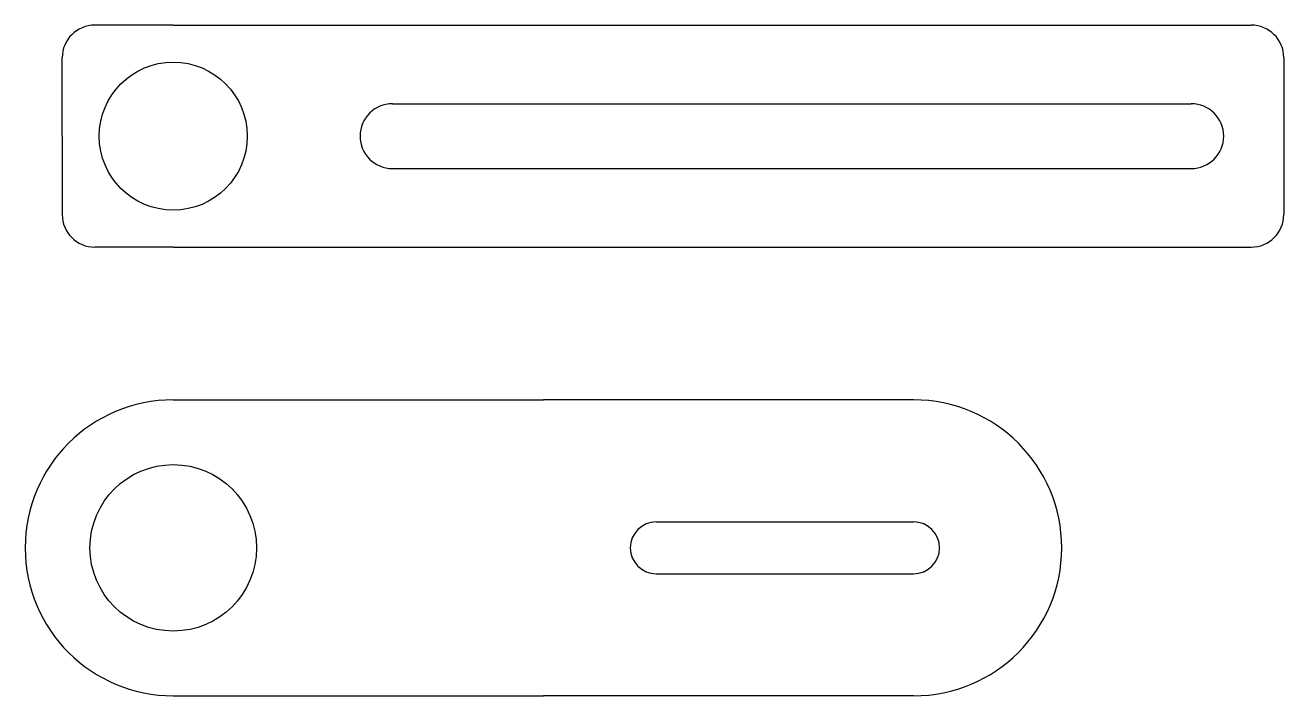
# Model space of a CAD drawing. Header units: millimetres. Extents: x 463.3 to 531.3, y 243.6 to 279.9.
import ezdxf

# ---------------------------------------------------------------- set-up
doc = ezdxf.new("R2010")
doc.units = ezdxf.units.MM
doc.layers.add('FLEX STAFFA', color=7, linetype='Continuous')

msp = doc.modelspace()

# ---------------------------------------------------------------- linework, layer by layer
at = {"linetype": 'ByBlock'}
for p, q in [((471.341, 279.882), (467.098, 279.882)), ((471.341, 279.882), (529.584, 279.882)), ((465.341, 273.882), (465.341, 278.125)), ((531.341, 278.125), (531.341, 269.639)), ((483.181, 275.632), (526.341, 275.632)), ((465.341, 273.882), (465.341, 269.639)), ((483.181, 272.132), (526.341, 272.132)), ((471.341, 267.882), (467.098, 267.882)), ((471.341, 267.882), (529.584, 267.882))]:
    msp.add_line(p, q, dxfattribs=at)
msp.add_circle((471.341, 273.882), 4, dxfattribs=at)
for centre, radius, start, end in [((467.098, 278.125), 1.757, 90, 180), ((529.584, 278.125), 1.757, 0, 90), ((483.181, 273.882), 1.75, 90, 270), ((526.341, 273.882), 1.75, 270, 90), ((467.098, 269.639), 1.757, 180, 270), ((529.584, 269.639), 1.757, 270, 0)]:
    msp.add_arc(centre, radius, start, end, dxfattribs=at)
at = {"layer": 'FLEX STAFFA', "color": 4, "linetype": 'ByBlock'}
for p, q in [((471.341, 259.627), (491.341, 259.627)), ((511.341, 259.627), (491.341, 259.627)), ((497.432, 253.027), (511.341, 253.027)), ((497.432, 250.227), (511.341, 250.227)), ((471.341, 243.627), (491.341, 243.627)), ((511.341, 243.627), (491.341, 243.627))]:
    msp.add_line(p, q, dxfattribs=at)
msp.add_circle((471.341, 251.627), 4.5, dxfattribs=at)
for centre, radius, start, end in [((471.341, 251.627), 8, 90, 270), ((511.341, 251.627), 8, 270, 90), ((497.432, 251.627), 1.4, 90, 270), ((511.341, 251.627), 1.4, 270, 90)]:
    msp.add_arc(centre, radius, start, end, dxfattribs=at)

doc.saveas('drawing.dxf')
